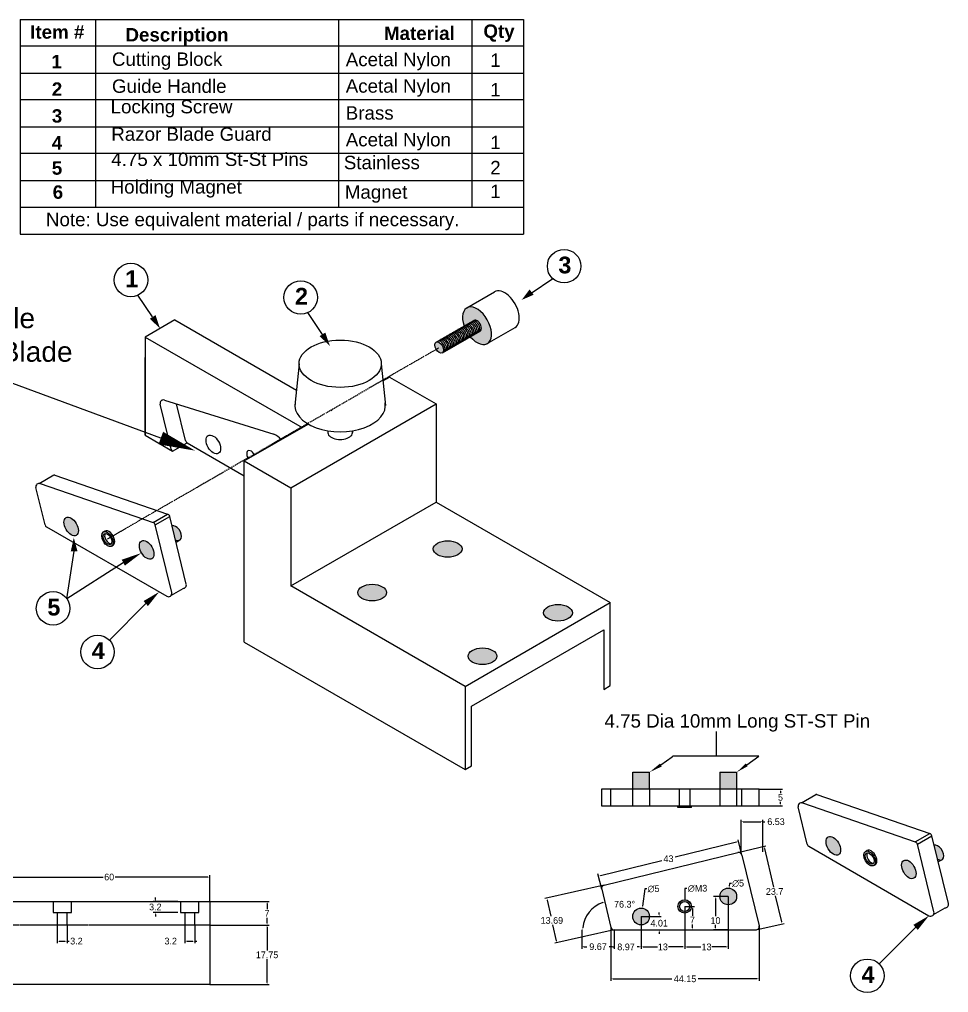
# Model space of a CAD drawing. Header units: millimetres. Extents: x -16619 to -11657, y 7083 to 8935.
# Drawn here: x -16455.5 to -16178.5, y 7732.9 to 8023.1 of the extents above; entities that cross this region are included whole.
import ezdxf

# ---------------------------------------------------------------- set-up
doc = ezdxf.new("R2010")
doc.units = ezdxf.units.MM
doc.header["$LTSCALE"] = 0.5
doc.header["$MEASUREMENT"] = 0
doc.linetypes.add('DASHDOT', pattern=[1, 0.5, -0.25, 0, -0.25])
doc.linetypes.add('HIDDEN', pattern=[0.375, 0.25, -0.125])
for name, color, linetype in [('DIMS', 1, 'Continuous'), ('HIDDEN', 7, 'HIDDEN'), ('MODEL', 7, 'Continuous')]:
    doc.layers.add(name, color=color, linetype=linetype)
doc.styles.add('style1', font='ARIAL.TTF')
doc.dimstyles.get("Standard").update_dxf_attribs({"dimtxt": 0.18, "dimasz": 0.18, "dimexe": 0.18, "dimexo": 0.0625, "dimgap": 0.09, "dimtad": 0, "dimtih": 1, "dimtoh": 1, "dimdec": 4, "dimzin": 0, "dimdsep": 46, "dimtxsty": 'Standard', "dimcen": 0.09, "dimadec": 3, "dimazin": 0, "dimtfac": 1, "dimtdec": 4, "dimtofl": 0, "dimtmove": 0, "dimatfit": 3, "dimfxl": 1, "dimtolj": 1, "dimtzin": 0, "dimarcsym": 0})

# ---------------------------------------------------------------- blocks, each defined once
blk = doc.blocks.new('*D127')
at = {"layer": 'Defpoints', "color": 0}
for p in [(-16398.78, 7759.99), (-16398.78, 7752.99), (-16381.71, 7752.99)]:
    blk.add_point(p, dxfattribs=at)
at = {"layer": 'DIMS', "color": 0, "lineweight": -2}
for p, q in [((-16398.78, 7759.99), (-16381.11, 7759.99)), ((-16381.71, 7759.39), (-16381.71, 7757.79)), ((-16381.71, 7753.59), (-16381.71, 7755.19)), ((-16398.78, 7752.99), (-16381.11, 7752.99))]:
    blk.add_line(p, q, dxfattribs=at)
at = {"layer": 'DIMS', "color": 0}
for points in [[(-16381.81, 7759.39), (-16381.61, 7759.39), (-16381.71, 7759.99)], [(-16381.81, 7753.59), (-16381.61, 7753.59), (-16381.71, 7752.99)]]:
    blk.add_solid(points, dxfattribs=at)
at = {"layer": 'DIMS', "color": 0, "insert": (-16381.71, 7756.49), "char_height": 2, "attachment_point": 5}
blk.add_mtext('\\A1;7', dxfattribs=at)
blk = doc.blocks.new('*D128')
at = {"layer": 'Defpoints', "color": 0}
for p in [(-16398.78, 7752.99), (-16398.78, 7735.24), (-16381.71, 7735.24)]:
    blk.add_point(p, dxfattribs=at)
at = {"layer": 'DIMS', "color": 0, "lineweight": -2}
for p, q in [((-16398.78, 7752.99), (-16381.11, 7752.99)), ((-16381.71, 7752.39), (-16381.71, 7745.41)), ((-16381.71, 7735.84), (-16381.71, 7742.81)), ((-16398.78, 7735.24), (-16381.11, 7735.24))]:
    blk.add_line(p, q, dxfattribs=at)
at = {"layer": 'DIMS', "color": 0}
for points in [[(-16381.81, 7752.39), (-16381.61, 7752.39), (-16381.71, 7752.99)], [(-16381.81, 7735.84), (-16381.61, 7735.84), (-16381.71, 7735.24)]]:
    blk.add_solid(points, dxfattribs=at)
at = {"layer": 'DIMS', "color": 0, "insert": (-16381.71, 7744.11), "char_height": 2, "attachment_point": 5}
blk.add_mtext('\\A1;17.75', dxfattribs=at)
blk = doc.blocks.new('*D130')
at = {"layer": 'Defpoints', "color": 0}
for p in [(-16398.78, 7767.32), (-16458.78, 7759.99), (-16398.78, 7759.99)]:
    blk.add_point(p, dxfattribs=at)
at = {"layer": 'DIMS', "color": 0, "lineweight": -2}
for p, q in [((-16458.78, 7759.99), (-16458.78, 7767.92)), ((-16458.18, 7767.32), (-16430.58, 7767.32)), ((-16399.38, 7767.32), (-16426.98, 7767.32)), ((-16398.78, 7759.99), (-16398.78, 7767.92))]:
    blk.add_line(p, q, dxfattribs=at)
at = {"layer": 'DIMS', "color": 0}
for points in [[(-16458.18, 7767.42), (-16458.18, 7767.22), (-16458.78, 7767.32)], [(-16399.38, 7767.42), (-16399.38, 7767.22), (-16398.78, 7767.32)]]:
    blk.add_solid(points, dxfattribs=at)
at = {"layer": 'DIMS', "color": 0, "insert": (-16428.78, 7767.32), "char_height": 2, "attachment_point": 5}
blk.add_mtext('\\A1;60', dxfattribs=at)
blk = doc.blocks.new('*D143')
at = {"layer": 'Defpoints', "color": 0}
for p in [(-16281.93, 7763.7), (-16286.71, 7755.23), (-16287.85, 7751.55), (-16279.16, 7752.32), (-16234.85, 7751.54)]:
    blk.add_point(p, dxfattribs=at)
at = {"layer": 'DIMS', "color": 0, "lineweight": -2}
blk.add_arc((-16278.97, 7751.55), 8.57, 107.7114, 175.9708, dxfattribs=at)
at = {"layer": 'DIMS', "color": 0}
for points in [[(-16281.6, 7759.81), (-16281.55, 7759.62), (-16281, 7759.88)], [(-16287.42, 7752.15), (-16287.62, 7752.16), (-16287.54, 7751.55)]]:
    blk.add_solid(points, dxfattribs=at)
at = {"layer": 'DIMS', "color": 0, "insert": (-16275.11, 7759.2), "char_height": 2, "attachment_point": 5}
blk.add_mtext('\\A1;76.3°', dxfattribs=at)
blk = doc.blocks.new('*D144')
at = {"layer": 'Defpoints', "color": 0}
for p in [(-16241.13, 7777.87), (-16240.15, 7773.88), (-16281.93, 7763.7)]:
    blk.add_point(p, dxfattribs=at)
at = {"layer": 'DIMS', "color": 0, "lineweight": -2}
for p, q in [((-16241.71, 7777.73), (-16260.05, 7773.25)), ((-16240.15, 7773.88), (-16241.27, 7778.45)), ((-16282.32, 7767.83), (-16263.98, 7772.3)), ((-16281.93, 7763.7), (-16283.04, 7768.27))]:
    blk.add_line(p, q, dxfattribs=at)
at = {"layer": 'DIMS', "color": 0}
for points in [[(-16241.73, 7777.82), (-16241.68, 7777.63), (-16241.13, 7777.87)], [(-16282.34, 7767.92), (-16282.3, 7767.73), (-16282.9, 7767.68)]]:
    blk.add_solid(points, dxfattribs=at)
at = {"layer": 'DIMS', "color": 0, "insert": (-16262.01, 7772.78), "char_height": 2, "attachment_point": 5}
blk.add_mtext('\\A1;43', dxfattribs=at)
blk = doc.blocks.new('*D145')
at = {"layer": 'Defpoints', "color": 0}
for p in [(-16241.36, 7774.62), (-16235.95, 7751.54), (-16228.12, 7753.37)]:
    blk.add_point(p, dxfattribs=at)
at = {"layer": 'DIMS', "color": 0, "lineweight": -2}
for p, q in [((-16241.36, 7774.62), (-16232.94, 7776.59)), ((-16233.39, 7775.87), (-16230.68, 7764.3)), ((-16228.26, 7753.96), (-16230.07, 7761.7)), ((-16235.95, 7751.54), (-16227.54, 7753.51))]:
    blk.add_line(p, q, dxfattribs=at)
at = {"layer": 'DIMS', "color": 0}
for points in [[(-16233.29, 7775.89), (-16233.49, 7775.84), (-16233.53, 7776.45)], [(-16228.16, 7753.98), (-16228.35, 7753.93), (-16228.12, 7753.37)]]:
    blk.add_solid(points, dxfattribs=at)
at = {"layer": 'DIMS', "color": 0, "insert": (-16230.38, 7763), "char_height": 2, "attachment_point": 5}
blk.add_mtext('\\A1;23.7', dxfattribs=at)
blk = doc.blocks.new('*D146')
at = {"layer": 'Defpoints', "color": 0}
for p in [(-16287.85, 7751.55), (-16278.18, 7751.55), (-16278.18, 7746.55)]:
    blk.add_point(p, dxfattribs=at)
at = {"layer": 'DIMS', "color": 0, "lineweight": -2}
for p, q in [((-16287.85, 7751.55), (-16287.85, 7745.95)), ((-16278.18, 7751.55), (-16278.18, 7745.95)), ((-16287.25, 7746.55), (-16286.32, 7746.55)), ((-16278.78, 7746.55), (-16279.72, 7746.55))]:
    blk.add_line(p, q, dxfattribs=at)
at = {"layer": 'DIMS', "color": 0}
for points in [[(-16287.25, 7746.65), (-16287.25, 7746.45), (-16287.85, 7746.55)], [(-16278.78, 7746.65), (-16278.78, 7746.45), (-16278.18, 7746.55)]]:
    blk.add_solid(points, dxfattribs=at)
at = {"layer": 'DIMS', "color": 0, "insert": (-16283.02, 7746.55), "char_height": 2, "attachment_point": 5}
blk.add_mtext('\\A1;9.67', dxfattribs=at)
blk = doc.blocks.new('*D147')
at = {"layer": 'Defpoints', "color": 0}
for p in [(-16233.85, 7783.82), (-16240.39, 7774.84), (-16233.85, 7774.84)]:
    blk.add_point(p, dxfattribs=at)
at = {"layer": 'DIMS', "color": 0, "lineweight": -2}
for p, q in [((-16240.39, 7774.84), (-16240.39, 7784.42)), ((-16239.79, 7783.82), (-16234.45, 7783.82)), ((-16233.85, 7774.84), (-16233.85, 7784.42)), ((-16233.85, 7783.82), (-16233.25, 7783.82))]:
    blk.add_line(p, q, dxfattribs=at)
at = {"layer": 'DIMS', "color": 0}
for points in [[(-16239.79, 7783.92), (-16239.79, 7783.72), (-16240.39, 7783.82)], [(-16234.45, 7783.92), (-16234.45, 7783.72), (-16233.85, 7783.82)]]:
    blk.add_solid(points, dxfattribs=at)
at = {"layer": 'DIMS', "color": 0, "insert": (-16229.95, 7783.82), "char_height": 2, "attachment_point": 5}
blk.add_mtext('\\A1;6.53', dxfattribs=at)
blk = doc.blocks.new('*D148')
at = {"layer": 'Defpoints', "color": 0}
for p in [(-16279.16, 7752.32), (-16235.01, 7752.77), (-16235.01, 7736.96)]:
    blk.add_point(p, dxfattribs=at)
at = {"layer": 'DIMS', "color": 0, "lineweight": -2}
for p, q in [((-16279.16, 7752.32), (-16279.16, 7736.36)), ((-16235.01, 7752.77), (-16235.01, 7736.36)), ((-16278.56, 7736.96), (-16261.05, 7736.96)), ((-16235.61, 7736.96), (-16253.12, 7736.96))]:
    blk.add_line(p, q, dxfattribs=at)
at = {"layer": 'DIMS', "color": 0}
for points in [[(-16278.56, 7737.06), (-16278.56, 7736.86), (-16279.16, 7736.96)], [(-16235.61, 7737.06), (-16235.61, 7736.86), (-16235.01, 7736.96)]]:
    blk.add_solid(points, dxfattribs=at)
at = {"layer": 'DIMS', "color": 0, "insert": (-16257.08, 7736.96), "char_height": 2, "attachment_point": 5}
blk.add_mtext('\\A1;44.15', dxfattribs=at)
blk = doc.blocks.new('*D149')
at = {"layer": 'Defpoints', "color": 0}
for p in [(-16270.18, 7755.55), (-16270.19, 7751.55), (-16264.78, 7751.55)]:
    blk.add_point(p, dxfattribs=at)
at = {"layer": 'DIMS', "color": 0, "lineweight": -2}
for p, q in [((-16270.18, 7755.55), (-16264.18, 7755.55)), ((-16264.78, 7756.15), (-16264.78, 7756.75)), ((-16270.19, 7751.55), (-16264.18, 7751.55)), ((-16264.78, 7750.95), (-16264.78, 7750.35))]:
    blk.add_line(p, q, dxfattribs=at)
at = {"layer": 'DIMS', "color": 0}
for points in [[(-16264.88, 7756.15), (-16264.68, 7756.15), (-16264.78, 7755.55)], [(-16264.88, 7750.95), (-16264.68, 7750.95), (-16264.78, 7751.55)]]:
    blk.add_solid(points, dxfattribs=at)
at = {"layer": 'DIMS', "color": 0, "insert": (-16264.78, 7753.55), "char_height": 2, "attachment_point": 5}
blk.add_mtext('\\A1;4.01', dxfattribs=at)
blk = doc.blocks.new('*D150')
at = {"layer": 'Defpoints', "color": 0}
for p in [(-16257.18, 7758.54), (-16257.19, 7751.54), (-16254.87, 7751.54)]:
    blk.add_point(p, dxfattribs=at)
at = {"layer": 'DIMS', "color": 0, "lineweight": -2}
for p, q in [((-16257.18, 7758.54), (-16254.27, 7758.54)), ((-16254.87, 7757.94), (-16254.87, 7755.8)), ((-16257.19, 7751.54), (-16254.27, 7751.54)), ((-16254.87, 7752.14), (-16254.87, 7753.2))]:
    blk.add_line(p, q, dxfattribs=at)
at = {"layer": 'DIMS', "color": 0}
for points in [[(-16254.97, 7757.94), (-16254.77, 7757.94), (-16254.87, 7758.54)], [(-16254.97, 7752.14), (-16254.77, 7752.14), (-16254.87, 7751.54)]]:
    blk.add_solid(points, dxfattribs=at)
at = {"layer": 'DIMS', "color": 0, "insert": (-16254.87, 7754.5), "char_height": 2, "attachment_point": 5}
blk.add_mtext('\\A1;7', dxfattribs=at)
blk = doc.blocks.new('*D151')
at = {"layer": 'Defpoints', "color": 0}
for p in [(-16244.18, 7761.54), (-16248, 7751.54), (-16244.19, 7751.54)]:
    blk.add_point(p, dxfattribs=at)
at = {"layer": 'DIMS', "color": 0, "lineweight": -2}
for p, q in [((-16244.18, 7761.54), (-16248.6, 7761.54)), ((-16248, 7760.94), (-16248, 7755.63)), ((-16244.19, 7751.54), (-16248.6, 7751.54)), ((-16248, 7752.14), (-16248, 7753.03))]:
    blk.add_line(p, q, dxfattribs=at)
at = {"layer": 'DIMS', "color": 0}
for points in [[(-16248.1, 7760.94), (-16247.9, 7760.94), (-16248, 7761.54)], [(-16248.1, 7752.14), (-16247.9, 7752.14), (-16248, 7751.54)]]:
    blk.add_solid(points, dxfattribs=at)
at = {"layer": 'DIMS', "color": 0, "insert": (-16248, 7754.33), "char_height": 2, "attachment_point": 5}
blk.add_mtext('\\A1;10', dxfattribs=at)
blk = doc.blocks.new('*D152')
at = {"layer": 'Defpoints', "color": 0}
for p in [(-16270.18, 7755.55), (-16279.16, 7751.55), (-16270.18, 7746.48)]:
    blk.add_point(p, dxfattribs=at)
at = {"layer": 'DIMS', "color": 0, "lineweight": -2}
for p, q in [((-16270.18, 7755.55), (-16270.18, 7745.88)), ((-16279.16, 7751.55), (-16279.16, 7745.88)), ((-16278.56, 7746.48), (-16277.97, 7746.48)), ((-16270.78, 7746.48), (-16271.37, 7746.48))]:
    blk.add_line(p, q, dxfattribs=at)
at = {"layer": 'DIMS', "color": 0}
for points in [[(-16278.56, 7746.58), (-16278.56, 7746.38), (-16279.16, 7746.48)], [(-16270.78, 7746.58), (-16270.78, 7746.38), (-16270.18, 7746.48)]]:
    blk.add_solid(points, dxfattribs=at)
at = {"layer": 'DIMS', "color": 0, "insert": (-16274.67, 7746.48), "char_height": 2, "attachment_point": 5}
blk.add_mtext('\\A1;8.97', dxfattribs=at)
blk = doc.blocks.new('*D153')
at = {"layer": 'Defpoints', "color": 0}
for p in [(-16257.18, 7758.54), (-16270.18, 7755.55), (-16257.18, 7746.48)]:
    blk.add_point(p, dxfattribs=at)
at = {"layer": 'DIMS', "color": 0, "lineweight": -2}
for p, q in [((-16257.18, 7758.54), (-16257.18, 7745.88)), ((-16270.18, 7755.55), (-16270.18, 7745.88)), ((-16269.58, 7746.48), (-16265.32, 7746.48)), ((-16257.78, 7746.48), (-16262.05, 7746.48))]:
    blk.add_line(p, q, dxfattribs=at)
at = {"layer": 'DIMS', "color": 0}
for points in [[(-16269.58, 7746.58), (-16269.58, 7746.38), (-16270.18, 7746.48)], [(-16257.78, 7746.58), (-16257.78, 7746.38), (-16257.18, 7746.48)]]:
    blk.add_solid(points, dxfattribs=at)
at = {"layer": 'DIMS', "color": 0, "insert": (-16263.68, 7746.48), "char_height": 2, "attachment_point": 5}
blk.add_mtext('\\A1;13', dxfattribs=at)
blk = doc.blocks.new('*D154')
at = {"layer": 'Defpoints', "color": 0}
for p in [(-16244.18, 7761.54), (-16257.18, 7758.54), (-16244.18, 7746.48)]:
    blk.add_point(p, dxfattribs=at)
at = {"layer": 'DIMS', "color": 0, "lineweight": -2}
for p, q in [((-16244.18, 7761.54), (-16244.18, 7745.88)), ((-16257.18, 7758.54), (-16257.18, 7745.88)), ((-16256.58, 7746.48), (-16252.32, 7746.48)), ((-16244.78, 7746.48), (-16249.05, 7746.48))]:
    blk.add_line(p, q, dxfattribs=at)
at = {"layer": 'DIMS', "color": 0}
for points in [[(-16256.58, 7746.58), (-16256.58, 7746.38), (-16257.18, 7746.48)], [(-16244.78, 7746.58), (-16244.78, 7746.38), (-16244.18, 7746.48)]]:
    blk.add_solid(points, dxfattribs=at)
at = {"layer": 'DIMS', "color": 0, "insert": (-16250.68, 7746.48), "char_height": 2, "attachment_point": 5}
blk.add_mtext('\\A1;13', dxfattribs=at)
blk = doc.blocks.new('*D155')
at = {"layer": 'Defpoints', "color": 0}
for p in [(-16269.84, 7758.03), (-16270.53, 7753.08)]:
    blk.add_point(p, dxfattribs=at)
at = {"layer": 'DIMS', "color": 0, "lineweight": -2}
for p, q in [((-16269.03, 7763.79), (-16269.75, 7758.62)), ((-16268.43, 7763.79), (-16269.03, 7763.79))]:
    blk.add_line(p, q, dxfattribs=at)
at = {"layer": 'DIMS', "color": 0}
blk.add_solid([(-16269.85, 7758.64), (-16269.65, 7758.61), (-16269.84, 7758.03)], dxfattribs=at)
at = {"layer": 'DIMS', "color": 0, "insert": (-16266.46, 7763.79), "char_height": 2, "attachment_point": 5}
blk.add_mtext('\\A1;∅5', dxfattribs=at)
blk = doc.blocks.new('*D156')
at = {"layer": 'Defpoints', "color": 0}
for p in [(-16243.96, 7764.03), (-16244.41, 7759.05)]:
    blk.add_point(p, dxfattribs=at)
at = {"layer": 'DIMS', "color": 0, "lineweight": -2}
for p, q in [((-16243.83, 7765.43), (-16243.91, 7764.63)), ((-16243.23, 7765.43), (-16243.83, 7765.43))]:
    blk.add_line(p, q, dxfattribs=at)
at = {"layer": 'DIMS', "color": 0}
blk.add_solid([(-16244.01, 7764.64), (-16243.81, 7764.62), (-16243.96, 7764.03)], dxfattribs=at)
at = {"layer": 'DIMS', "color": 0, "insert": (-16241.27, 7765.43), "char_height": 2, "attachment_point": 5}
blk.add_mtext('\\A1;∅5', dxfattribs=at)
blk = doc.blocks.new('*D157')
at = {"layer": 'Defpoints', "color": 0}
for p in [(-16281.2, 7764.91), (-16278.18, 7751.55), (-16295.28, 7747.69)]:
    blk.add_point(p, dxfattribs=at)
at = {"layer": 'DIMS', "color": 0, "lineweight": -2}
for p, q in [((-16281.2, 7764.91), (-16298.88, 7760.92)), ((-16298.16, 7760.46), (-16297.08, 7755.67)), ((-16295.42, 7748.28), (-16296.5, 7753.07)), ((-16278.18, 7751.55), (-16295.87, 7747.56))]:
    blk.add_line(p, q, dxfattribs=at)
at = {"layer": 'DIMS', "color": 0}
for points in [[(-16298.07, 7760.49), (-16298.26, 7760.44), (-16298.3, 7761.05)], [(-16295.32, 7748.3), (-16295.51, 7748.26), (-16295.28, 7747.69)]]:
    blk.add_solid(points, dxfattribs=at)
at = {"layer": 'DIMS', "color": 0, "insert": (-16296.79, 7754.37), "char_height": 2, "attachment_point": 5}
blk.add_mtext('\\A1;13.69', dxfattribs=at)
blk = doc.blocks.new('*D158')
at = {"layer": 'Defpoints', "color": 0}
for p in [(-16235.01, 7793.57), (-16235.01, 7788.57), (-16228.62, 7788.57)]:
    blk.add_point(p, dxfattribs=at)
at = {"layer": 'DIMS', "color": 0, "lineweight": -2}
for p, q in [((-16235.01, 7793.57), (-16228.02, 7793.57)), ((-16228.62, 7792.97), (-16228.62, 7792.37)), ((-16228.62, 7789.17), (-16228.62, 7789.77)), ((-16235.01, 7788.57), (-16228.02, 7788.57))]:
    blk.add_line(p, q, dxfattribs=at)
at = {"layer": 'DIMS', "color": 0}
for points in [[(-16228.72, 7792.97), (-16228.52, 7792.97), (-16228.62, 7793.57)], [(-16228.72, 7789.17), (-16228.52, 7789.17), (-16228.62, 7788.57)]]:
    blk.add_solid(points, dxfattribs=at)
at = {"layer": 'DIMS', "color": 0, "insert": (-16228.62, 7791.07), "char_height": 2, "attachment_point": 5}
blk.add_mtext('\\A1;5', dxfattribs=at)
blk = doc.blocks.new('*D236')
at = {"layer": 'Defpoints', "color": 0}
for p in [(-16408.28, 7759.99), (-16415.02, 7756.79), (-16408.28, 7756.79)]:
    blk.add_point(p, dxfattribs=at)
at = {"layer": 'DIMS', "color": 0, "lineweight": -2}
for p, q in [((-16408.28, 7759.99), (-16415.62, 7759.99)), ((-16415.02, 7760.59), (-16415.02, 7761.19)), ((-16408.28, 7756.79), (-16415.62, 7756.79)), ((-16415.02, 7756.19), (-16415.02, 7755.59))]:
    blk.add_line(p, q, dxfattribs=at)
at = {"layer": 'DIMS', "color": 0}
for points in [[(-16415.12, 7760.59), (-16414.92, 7760.59), (-16415.02, 7759.99)], [(-16415.12, 7756.19), (-16414.92, 7756.19), (-16415.02, 7756.79)]]:
    blk.add_solid(points, dxfattribs=at)
at = {"layer": 'DIMS', "color": 0, "insert": (-16415.02, 7758.39), "char_height": 2, "attachment_point": 5}
blk.add_mtext('\\A1;3.2', dxfattribs=at)

msp = doc.modelspace()

# ---------------------------------------------------------------- hatches: boundary and pattern name
at = {"layer": 'HIDDEN'}
h = msp.add_hatch(color=256, dxfattribs=at)
h.paths.add_polyline_path([(-16267.685, 7798.574), (-16272.685, 7798.574), (-16272.685, 7793.574), (-16267.685, 7793.574)])
h.paths.add_polyline_path([(-16246.685, 7793.574), (-16241.685, 7793.574), (-16241.685, 7798.574), (-16246.685, 7798.574)])
at = {"layer": 'MODEL'}
h = msp.add_hatch(color=256, dxfattribs=at)
edge = h.paths.add_edge_path()
edge.add_ellipse((-16319.098, 7931.744), major_axis=(0.919, -1.591), ratio=0.5773503, start_angle=360, end_angle=540, ccw=False)
edge.add_line((-16318.179, 7930.153), (-16321.1, 7928.466))
edge.add_ellipse((-16319.098, 7931.744), major_axis=(3.062, -5.303), ratio=0.5773503, start_angle=287.4576, end_angle=612.5424)
edge.add_line((-16322.937, 7931.648), (-16320.016, 7933.335))
h = msp.add_hatch(color=256, dxfattribs=at)
edge = h.paths.add_edge_path()
edge.add_ellipse((-16330.356, 7925.244), major_axis=(0.919, -1.591), ratio=0.5773503, start_angle=0, end_angle=360)
h = msp.add_hatch(color=256, dxfattribs=at)
edge = h.paths.add_edge_path()
edge.add_ellipse((-16440.117, 7871.873), major_axis=(1.531, -2.652), ratio=0.5773503, start_angle=0, end_angle=360)
edge = h.paths.add_edge_path()
edge.add_ellipse((-16417.6, 7864.873), major_axis=(1.531, -2.652), ratio=0.5773503, start_angle=0, end_angle=360)
h = msp.add_hatch(color=256, dxfattribs=at)
edge = h.paths.add_edge_path()
edge.add_ellipse((-16429.291, 7868.123), major_axis=(1.225, -2.121), ratio=0.5773503, start_angle=0, end_angle=360)
edge = h.paths.add_edge_path(flags=16)
edge.add_ellipse((-16429.291, 7868.123), major_axis=(0.919, -1.591), ratio=0.5773503, start_angle=0, end_angle=360)
h = msp.add_hatch(color=256, dxfattribs=at)
edge = h.paths.add_edge_path()
edge.add_ellipse((-16408.94, 7869.873), major_axis=(1.225, -2.121), ratio=0.5773503, start_angle=311.85632, end_angle=360, ccw=False)
edge.add_line((-16409.035, 7867.931), (-16408.834, 7867.106))
edge.add_line((-16408.834, 7867.106), (-16407.784, 7867.712))
edge = h.paths.add_edge_path()
edge.add_ellipse((-16408.94, 7869.873), major_axis=(1.225, -2.121), ratio=0.5773503, start_angle=311.85632, end_angle=534.42043)
edge.add_line((-16410.04, 7872.053), (-16409.035, 7867.931))
h = msp.add_hatch(color=256, dxfattribs=at)
edge = h.paths.add_edge_path()
edge.add_ellipse((-16350.385, 7852.157), major_axis=(-4.287, 0), ratio=0.5773503, start_angle=0, end_angle=360)
edge = h.paths.add_edge_path()
edge.add_ellipse((-16327.868, 7865.157), major_axis=(-4.287, 0), ratio=0.5773503, start_angle=0, end_angle=360)
edge = h.paths.add_edge_path()
edge.add_ellipse((-16294.959, 7846.157), major_axis=(-4.287, 0), ratio=0.5773503, start_angle=0, end_angle=360)
edge = h.paths.add_edge_path()
edge.add_ellipse((-16317.476, 7833.157), major_axis=(-4.287, 0), ratio=0.5773503, start_angle=0, end_angle=360)
h = msp.add_hatch(color=256, dxfattribs=at)
edge = h.paths.add_edge_path()
edge.add_ellipse((-16212.857, 7776.616), major_axis=(1.531, -2.652), ratio=0.5773503, start_angle=0, end_angle=360)
edge = h.paths.add_edge_path()
edge.add_ellipse((-16190.34, 7769.616), major_axis=(1.531, -2.652), ratio=0.5773503, start_angle=0, end_angle=360)
h = msp.add_hatch(color=256, dxfattribs=at)
edge = h.paths.add_edge_path()
edge.add_ellipse((-16202.031, 7772.866), major_axis=(1.225, -2.121), ratio=0.5773503, start_angle=0, end_angle=360)
edge = h.paths.add_edge_path(flags=16)
edge.add_ellipse((-16202.031, 7772.866), major_axis=(0.919, -1.591), ratio=0.5773503, start_angle=0, end_angle=360)
h = msp.add_hatch(color=256, dxfattribs=at)
edge = h.paths.add_edge_path()
edge.add_ellipse((-16181.68, 7774.616), major_axis=(1.225, -2.121), ratio=0.5773503, start_angle=311.85632, end_angle=534.42043)
edge.add_line((-16182.78, 7776.796), (-16181.775, 7772.674))
edge = h.paths.add_edge_path()
edge.add_line((-16181.574, 7771.849), (-16180.687, 7772.361))
edge.add_ellipse((-16181.68, 7774.616), major_axis=(1.225, -2.121), ratio=0.5773503, start_angle=311.85632, end_angle=360, ccw=False)
edge.add_line((-16181.775, 7772.674), (-16181.574, 7771.849))
for points in [[(-16241.685, 7761.539, 1), (-16246.685, 7761.539, 1)], [(-16267.685, 7755.552, 1), (-16272.685, 7755.552, 1)]]:
    msp.add_hatch(color=256, dxfattribs=at).paths.add_polyline_path(points)
h = msp.add_hatch(color=256, dxfattribs=at)
h.paths.add_polyline_path([(-16255.185, 7758.544, 1), (-16259.185, 7758.544, 1)])
h.paths.add_polyline_path([(-16258.685, 7758.544, -1), (-16255.685, 7758.544, -1)], flags=16)

# ---------------------------------------------------------------- linework, layer by layer
at = {"layer": 'DIMS', "linetype": 'DASHDOT'}
for q in [(-16330.356, 7925.244), (-16429.291, 7868.123)]:
    msp.add_line((-16386.474, 7892.844), q, dxfattribs=at)
at = {"layer": 'DIMS'}
for p, q in [((-16247.7, 7803.37), (-16247.7, 7810.727)), ((-16264.303, 7800.789), (-16260.931, 7803.185)), ((-16235.047, 7803.37), (-16260.352, 7803.37)), ((-16238.68, 7800.789), (-16235.047, 7803.37)), ((-16257.182, 7763.923), (-16257.184, 7760.644)), ((-16256.582, 7763.923), (-16257.182, 7763.923)), ((-16444.275, 7752.939), (-16444.275, 7747.608)), ((-16441.275, 7752.939), (-16441.275, 7747.608)), ((-16406.275, 7752.939), (-16406.275, 7747.608)), ((-16403.275, 7752.939), (-16403.275, 7747.608)), ((-16443.675, 7748.208), (-16441.875, 7748.208)), ((-16441.275, 7748.208), (-16440.675, 7748.208)), ((-16405.675, 7748.208), (-16403.875, 7748.208)), ((-16403.275, 7748.208), (-16402.675, 7748.208))]:
    msp.add_line(p, q, dxfattribs=at)
for points in [[(-16267.685, 7798.574, 0, 1, 0), (-16264.303, 7800.718, 1, 1, 0)], [(-16241.685, 7798.574, 0, 1, 0), (-16238.68, 7800.789, 1, 1, 0)]]:
    msp.add_lwpolyline(points, format="xyseb", dxfattribs=at)
msp.add_arc((-16260.352, 7802.37), 1, 90, 125.39399, dxfattribs=at)
for points in [[(-16257.284, 7760.644), (-16257.084, 7760.644), (-16257.184, 7760.044)], [(-16443.675, 7748.308), (-16443.675, 7748.108), (-16444.275, 7748.208)], [(-16441.875, 7748.308), (-16441.875, 7748.108), (-16441.275, 7748.208)], [(-16405.675, 7748.308), (-16405.675, 7748.108), (-16406.275, 7748.208)], [(-16403.875, 7748.308), (-16403.875, 7748.108), (-16403.275, 7748.208)]]:
    msp.add_solid(points, dxfattribs=at)
at = {"layer": 'HIDDEN'}
for p, q in [((-16279.156, 7788.574), (-16279.156, 7793.574)), ((-16272.685, 7788.574), (-16272.685, 7793.574)), ((-16267.685, 7793.574), (-16267.685, 7788.574)), ((-16258.685, 7788.574), (-16258.685, 7793.574)), ((-16255.685, 7793.574), (-16255.685, 7788.574)), ((-16246.685, 7793.574), (-16246.685, 7788.574)), ((-16241.685, 7793.574), (-16241.685, 7788.574)), ((-16445.519, 7759.958), (-16445.519, 7756.758)), ((-16440.019, 7756.758), (-16440.019, 7759.958)), ((-16407.525, 7759.989), (-16407.525, 7756.789)), ((-16402.025, 7756.789), (-16402.025, 7759.989)), ((-16398.775, 7759.989), (-16398.775, 7752.989)), ((-16445.519, 7756.758), (-16440.019, 7756.758)), ((-16444.269, 7756.758), (-16444.269, 7752.908)), ((-16441.269, 7752.908), (-16441.269, 7756.758)), ((-16407.525, 7756.789), (-16402.025, 7756.789)), ((-16406.275, 7756.789), (-16406.275, 7752.939)), ((-16403.275, 7752.939), (-16403.275, 7756.789)), ((-16398.775, 7752.989), (-16474.775, 7752.923))]:
    msp.add_line(p, q, dxfattribs=at)
at = {"layer": 'MODEL'}
for p, q in [((-16455.294, 8023.078), (-16305.294, 8023.078)), ((-16455.294, 8023.078), (-16455.294, 7967.078)), ((-16432.907, 8023.078), (-16432.907, 7967.078)), ((-16360.426, 8023.078), (-16360.426, 7967.078)), ((-16320.667, 8023.078), (-16320.667, 7967.078)), ((-16305.294, 8023.078), (-16305.294, 7959.078)), ((-16305.294, 8015.078), (-16455.294, 8015.078)), ((-16455.294, 8007.078), (-16305.294, 8007.078)), ((-16305.294, 7999.078), (-16455.294, 7999.078)), ((-16455.294, 7991.078), (-16305.294, 7991.078)), ((-16305.294, 7983.078), (-16455.294, 7983.078)), ((-16455.294, 7975.078), (-16305.294, 7975.078)), ((-16455.294, 7967.078), (-16305.294, 7967.078)), ((-16455.294, 7967.078), (-16455.294, 7959.078)), ((-16455.294, 7959.078), (-16305.294, 7959.078)), ((-16302.941, 7941.49), (-16296.499, 7945.797)), ((-16415.818, 7934.364), (-16420.209, 7940.873)), ((-16322.16, 7937.047), (-16313.88, 7941.827)), ((-16365.187, 7929.168), (-16369.578, 7935.676)), ((-16409.188, 7933.457), (-16418.022, 7928.357)), ((-16409.188, 7933.457), (-16372.931, 7912.524)), ((-16331.275, 7926.835), (-16320.016, 7933.335)), ((-16316.036, 7926.44), (-16307.756, 7931.221)), ((-16418.022, 7928.357), (-16371.256, 7901.357)), ((-16418.022, 7928.357), (-16418.022, 7899.057)), ((-16329.438, 7923.653), (-16318.179, 7930.153)), ((-16418.022, 7899.057), (-16418.022, 7922.257)), ((-16372.159, 7920.407), (-16373.384, 7907.907)), ((-16347.664, 7920.407), (-16346.439, 7907.907)), ((-16413.393, 7898.241), (-16470.321, 7919.178)), ((-16347.16, 7915.269), (-16345.189, 7916.407)), ((-16345.189, 7916.407), (-16331.332, 7908.407)), ((-16418.022, 7899.057), (-16418.022, 7912.407)), ((-16410.329, 7894.973), (-16413.596, 7908.376)), ((-16412.326, 7909.567), (-16379.694, 7899.384)), ((-16405.999, 7897.473), (-16408.669, 7908.426)), ((-16374.634, 7883.407), (-16331.332, 7908.407)), ((-16331.332, 7908.407), (-16331.332, 7879.157)), ((-16362.659, 7906.594), (-16362.423, 7906.457)), ((-16388.49, 7891.407), (-16369.438, 7902.407)), ((-16363.586, 7900.424), (-16363.586, 7899.907)), ((-16356.237, 7900.424), (-16356.237, 7899.907)), ((-16418.022, 7899.057), (-16409.857, 7894.344)), ((-16409.857, 7894.344), (-16405.527, 7896.844)), ((-16405.527, 7896.844), (-16388.49, 7887.007)), ((-16388.49, 7837.407), (-16388.49, 7891.407)), ((-16388.49, 7891.407), (-16374.634, 7883.407)), ((-16449.649, 7884.726), (-16445.319, 7887.226)), ((-16444.993, 7887.172), (-16411.374, 7875.587)), ((-16447.911, 7872.373), (-16450.621, 7883.489)), ((-16449.323, 7884.672), (-16415.704, 7873.087)), ((-16374.634, 7883.407), (-16374.634, 7854.157)), ((-16374.634, 7854.157), (-16331.332, 7879.157)), ((-16331.332, 7879.157), (-16279.371, 7849.157)), ((-16415.704, 7873.087), (-16411.374, 7875.587)), ((-16415.058, 7872.378), (-16410.728, 7874.878)), ((-16405.798, 7854.655), (-16410.728, 7874.878)), ((-16447.439, 7871.744), (-16411.6, 7851.052)), ((-16430.083, 7870.495), (-16430.516, 7870.245)), ((-16410.129, 7852.155), (-16415.058, 7872.378)), ((-16407.715, 7867.752), (-16408.834, 7867.106)), ((-16441.404, 7850.308), (-16439.234, 7864.482)), ((-16428.067, 7866.002), (-16427.634, 7866.252)), ((-16424.567, 7861.075), (-16441.404, 7850.308)), ((-16410.234, 7851.418), (-16406.77, 7853.418)), ((-16322.672, 7824.157), (-16374.634, 7854.157)), ((-16417.877, 7848.882), (-16428.726, 7837.977)), ((-16322.672, 7824.157), (-16279.371, 7849.157)), ((-16279.371, 7824.407), (-16279.371, 7849.157)), ((-16320.724, 7818.282), (-16281.32, 7841.032)), ((-16281.32, 7841.032), (-16281.32, 7823.282)), ((-16388.49, 7837.407), (-16322.672, 7799.407)), ((-16322.672, 7824.157), (-16322.672, 7799.407)), ((-16281.32, 7823.282), (-16279.371, 7824.407)), ((-16320.724, 7800.532), (-16320.724, 7818.282)), ((-16322.672, 7799.407), (-16320.724, 7800.532)), ((-16272.685, 7798.574), (-16267.685, 7798.574)), ((-16272.685, 7793.574), (-16272.685, 7798.574)), ((-16267.685, 7793.574), (-16267.685, 7798.574)), ((-16246.685, 7798.574), (-16241.685, 7798.574)), ((-16246.685, 7798.574), (-16246.685, 7793.574)), ((-16241.685, 7798.574), (-16241.685, 7793.574)), ((-16235.008, 7793.574), (-16281.958, 7793.574)), ((-16281.958, 7793.574), (-16281.958, 7788.574)), ((-16240.154, 7788.574), (-16240.154, 7793.574)), ((-16235.008, 7788.574), (-16235.008, 7793.574)), ((-16222.389, 7789.469), (-16218.059, 7791.969)), ((-16217.733, 7791.914), (-16184.114, 7780.329)), ((-16222.063, 7789.414), (-16188.444, 7777.829)), ((-16281.958, 7788.574), (-16235.008, 7788.574)), ((-16259.185, 7788.074), (-16259.185, 7788.574)), ((-16255.185, 7788.074), (-16259.185, 7788.074)), ((-16258.685, 7788.574), (-16255.685, 7788.574)), ((-16255.185, 7788.074), (-16255.185, 7788.574)), ((-16220.651, 7777.116), (-16223.361, 7788.232)), ((-16188.444, 7777.829), (-16184.114, 7780.329)), ((-16187.798, 7777.12), (-16183.468, 7779.62)), ((-16178.538, 7759.398), (-16183.468, 7779.62)), ((-16281.196, 7764.905), (-16241.362, 7774.616)), ((-16220.179, 7776.487), (-16184.34, 7755.795)), ((-16203.256, 7774.987), (-16202.823, 7775.237)), ((-16182.868, 7756.898), (-16187.798, 7777.12)), ((-16240.154, 7773.881), (-16235.008, 7752.773)), ((-16180.455, 7772.495), (-16181.574, 7771.849)), ((-16200.807, 7770.745), (-16200.374, 7770.995)), ((-16281.93, 7763.697), (-16279.156, 7752.315)), ((-16458.775, 7759.989), (-16398.775, 7759.989)), ((-16398.775, 7759.989), (-16398.775, 7735.239)), ((-16182.974, 7756.161), (-16179.51, 7758.161)), ((-16278.185, 7751.549), (-16235.98, 7751.536)), ((-16188.345, 7752.313), (-16199.195, 7741.408)), ((-16398.775, 7735.239), (-16474.775, 7735.239))]:
    msp.add_line(p, q, dxfattribs=at)
for points in [[(-16305.758, 7939.445, 0, 2, 0), (-16302.831, 7941.768, 2, 2, 0)], [(-16413.605, 7930.907, 0, 2, 0), (-16415.818, 7934.364, 2, 2, 0)], [(-16362.973, 7925.711, 0, 2, 0), (-16365.187, 7929.168, 2, 2, 0)], [(-16403.161, 7894.478, 0, 4, 0), (-16413.393, 7898.241, 4, 4, 0)], [(-16439.337, 7868.537, 0, 2, 0), (-16439.234, 7864.482, 2, 2, 0)], [(-16419.131, 7863.989, 0, 2, 0), (-16424.567, 7861.075, 2, 2, 0)], [(-16413.872, 7852.364, 0, 2, 0), (-16417.877, 7848.882, 2, 2, 0)], [(-16184.34, 7755.795, 0, 2, 0), (-16188.345, 7752.313, 2, 2, 0)]]:
    msp.add_lwpolyline(points, format="xyseb", dxfattribs=at)
for centre, radius in [((-16293.136, 7949.496), 5), ((-16422.293, 7945.371), 5), ((-16371.661, 7940.174), 5), ((-16445.505, 7847.448), 5), ((-16432.255, 7834.448), 5), ((-16244.185, 7761.539), 2.5), ((-16257.185, 7758.544), 2), ((-16257.185, 7758.544), 1.5), ((-16270.185, 7755.552), 2.5), ((-16202.723, 7737.879), 5)]:
    msp.add_circle(centre, radius, dxfattribs=at)
for centre, radius, start, end in [((-16412.624, 7908.613), 1, 72.66884, 193.7), ((-16380.885, 7895.565), 4, 32.88651, 72.66884), ((-16405.027, 7897.71), 1, 193.7, 240), ((-16409.357, 7895.21), 1, 193.7, 240), ((-16449.649, 7883.726), 1, 70.98624, 193.7), ((-16445.319, 7886.226), 1, 70.98624, 90), ((-16411.7, 7874.641), 1, 13.7, 70.98624), ((-16446.939, 7872.61), 1, 193.7, 240), ((-16416.03, 7872.141), 1, 13.7, 70.98624), ((-16406.77, 7854.418), 1, 270, 13.7), ((-16411.1, 7851.918), 1, 240, 13.7), ((-16218.059, 7790.969), 1, 70.98624, 90), ((-16222.389, 7788.469), 1, 70.98624, 193.7), ((-16184.44, 7779.384), 1, 13.7, 70.98624), ((-16188.77, 7776.884), 1, 13.7, 70.98624), ((-16241.125, 7773.644), 1, 13.7, 103.7), ((-16219.679, 7777.353), 1, 193.7, 240), ((-16280.959, 7763.934), 1, 103.7, 193.7), ((-16179.51, 7759.161), 1, 270, 13.7), ((-16183.84, 7756.661), 1, 240, 13.7), ((-16278.184, 7752.552), 1, 193.7, 269.9777), ((-16235.98, 7752.536), 1, 269.9777, 13.7)]:
    msp.add_arc(centre, radius, start, end, dxfattribs=at)
for centre, major_axis, start_param, end_param in [((-16310.818, 7936.524), (3.062, -5.303), 0, 3.1415927), ((-16319.098, 7931.744), (3.062, -5.303), 5.0170816, 10.6908816), ((-16322.995, 7929.494), (0.919, -1.591), 6.2831853, 9.424778), ((-16322.562, 7929.744), (0.919, -1.591), 6.2831853, 9.424778), ((-16322.129, 7929.994), (0.919, -1.591), 6.2831853, 9.424778), ((-16321.696, 7930.244), (0.919, -1.591), 6.2831853, 9.424778), ((-16321.263, 7930.494), (0.919, -1.591), 6.2831853, 9.424778), ((-16320.83, 7930.744), (0.919, -1.591), 6.2831853, 9.424778), ((-16320.397, 7930.994), (0.919, -1.591), 6.2831853, 9.424778), ((-16319.964, 7931.244), (0.919, -1.591), 6.2831853, 9.424778), ((-16319.531, 7931.494), (0.919, -1.591), 6.2831853, 9.424778), ((-16319.098, 7931.744), (0.919, -1.591), 6.2831853, 9.424778), ((-16328.191, 7926.494), (0.919, -1.591), 6.2831853, 9.424778), ((-16327.758, 7926.744), (0.919, -1.591), 6.2831853, 9.424778), ((-16327.325, 7926.994), (0.919, -1.591), 6.2831853, 9.424778), ((-16326.892, 7927.244), (0.919, -1.591), 6.2831853, 9.424778), ((-16326.459, 7927.494), (0.919, -1.591), 6.2831853, 9.424778), ((-16326.026, 7927.744), (0.919, -1.591), 6.2831853, 9.424778), ((-16325.593, 7927.994), (0.919, -1.591), 6.2831853, 9.424778), ((-16325.16, 7928.244), (0.919, -1.591), 6.2831853, 9.424778), ((-16324.727, 7928.494), (0.919, -1.591), 6.2831853, 9.424778), ((-16324.294, 7928.744), (0.919, -1.591), 6.2831853, 9.424778), ((-16323.861, 7928.994), (0.919, -1.591), 6.2831853, 9.424778), ((-16323.428, 7929.244), (0.919, -1.591), 6.2831853, 9.424778), ((-16329.923, 7925.494), (0.919, -1.591), 6.2831853, 9.424778), ((-16329.49, 7925.744), (0.919, -1.591), 6.2831853, 9.424778), ((-16329.057, 7925.994), (0.919, -1.591), 6.2831853, 9.424778), ((-16328.624, 7926.244), (0.919, -1.591), 6.2831853, 9.424778), ((-16359.911, 7907.907), (-13.472, 0), 6.1701687, 9.5377946), ((-16359.911, 7899.907), (-3.674, 0), 6.0452442, 9.6627191), ((-16386.474, 7892.844), (0.919, -1.591), 1.442015, 4.8411703), ((-16428.858, 7868.373), (1.225, -2.121), 6.2831853, 9.424778), ((-16408.94, 7869.873), (1.225, -2.121), 5.4429196, 9.327396), ((-16428.858, 7868.373), (0.919, -1.591), 3.3795338, 6.0452442), ((-16201.598, 7773.116), (0.919, -1.591), 3.3795338, 6.0452442), ((-16201.598, 7773.116), (1.225, -2.121), 6.2831853, 9.424778), ((-16181.68, 7774.616), (1.225, -2.121), 5.4429196, 9.327396)]:
    msp.add_ellipse(centre, major_axis=major_axis, ratio=0.5773503, start_param=start_param, end_param=end_param, dxfattribs=at)
for centre, major_axis in [((-16359.911, 7920.407), (-12.247, 0)), ((-16330.356, 7925.244), (0.919, -1.591)), ((-16397.733, 7896.344), (1.531, -2.652)), ((-16440.117, 7871.873), (1.531, -2.652)), ((-16429.291, 7868.123), (1.225, -2.121)), ((-16429.291, 7868.123), (0.919, -1.591)), ((-16417.6, 7864.873), (1.531, -2.652)), ((-16327.868, 7865.157), (-4.287, 0)), ((-16350.385, 7852.157), (-4.287, 0)), ((-16294.959, 7846.157), (-4.287, 0)), ((-16317.476, 7833.157), (-4.287, 0)), ((-16212.857, 7776.616), (1.531, -2.652)), ((-16202.031, 7772.866), (1.225, -2.121)), ((-16202.031, 7772.866), (0.919, -1.591)), ((-16190.34, 7769.616), (1.531, -2.652))]:
    msp.add_ellipse(centre, major_axis=major_axis, ratio=0.5773503, dxfattribs=at)

# ---------------------------------------------------------------- texts
at = {"layer": 'DIMS', "char_height": 2, "attachment_point": 5}
for s, insert in [('\\A1;∅M3', (-16253.348, 7763.923)), ('\\A1;3.2', (-16438.542, 7748.208)), ('\\A1;3.2', (-16410.438, 7748.208))]:
    msp.add_mtext(s, dxfattribs=dict(at, insert=insert))
at = {"layer": 'MODEL', "char_height": 4, "attachment_point": 1, "style": 'style1'}
for s, insert, width in [('{\\fArial|b1|i0|c0|p34;Item #}', (-16452.337, 8021.341), 19.78647), ('{\\fArial|b1|i0|c0|p34;Material}', (-16346.85, 8020.969), 19.78647), ('{\\fArial|b1|i0|c0|p34;Qty}', (-16317.205, 8021.58), 14.71166), ('{\\fArial|b1|i0|c0|p34;Description}', (-16423.927, 8020.519), 19.78647), ('{\\fArial|b1|i0|c0|p34;1}', (-16446.011, 8012.519), 7.6733), ('Cutting Block', (-16427.975, 8013.246), 66.1092), ('Acetal Nylon', (-16358.244, 8013.138), 32.05837), ('1', (-16315.163, 8012.935), 6.88664), ('{\\fArial|b1|i0|c0|p34;2}', (-16445.891, 8004.315), 7.6733), ('Guide Handle', (-16427.95, 8005.193), 72.03686), ('Acetal Nylon', (-16358.244, 8005.238), 32.05837), ('1', (-16315.163, 8004.127), 6.88664), ('Locking Screw{\\H1.4337x; }', (-16428.361, 7999.078), 67.90742), ('{\\fArial|b1|i0|c0|p34;3}', (-16445.891, 7996.315), 7.6733), ('Brass', (-16358.244, 7997.207), 32.05837), ('Razor Blade Guard{\\H1.4337x; }', (-16428.154, 7990.899), 80.15393), ('Acetal Nylon', (-16358.244, 7989.233), 32.05837), ('{\\fArial|b1|i0|c0|p34;4}', (-16445.891, 7988.293), 7.6733), ('1', (-16315.163, 7988.397), 6.88664), ('4.75 x 10mm St-St Pins{\\H1.4337x; }', (-16428.154, 7983.386), 80.15393), ('{\\fArial|b1|i0|c0|p34;5}', (-16445.891, 7980.78), 7.6733), ('Stainless', (-16358.816, 7982.418), 32.05837), ('2', (-16315.163, 7980.884), 6.88664), ('Holding Magnet{\\H1.4167x; }', (-16428.347, 7975.153), 80.15393), ('{\\fArial|b1|i0|c0|p34;6}', (-16445.626, 7973.599), 7.6733), ('Magnet', (-16358.523, 7973.623), 32.05837), ('1', (-16315.17, 7973.798), 6.88664), ('Note: Use equivalent material / parts if necessary. ', (-16447.634, 7965.421), 135.10444)]:
    msp.add_mtext(s, dxfattribs=dict(at, insert=insert, width=width))
at = {"layer": 'MODEL', "attachment_point": 1}
for s, insert, char_height, width in [('{\\fArial|b1|i0|c0|p34;3}', (-16294.851, 7952.356), 5, 6.22228), ('{\\fArial|b1|i0|c0|p34;1}', (-16424.008, 7948.231), 5, 6.22228), ('{\\fArial|b1|i0|c0|p34;2}', (-16373.376, 7943.034), 5, 6.22228), ('{\\fArial|b0|i0|c0|p34;\\H105.75x;Insert a Double Edge Razor Blade into slot}', (-16507.713, 7937.004), 0.05674, 75.86621), ('{\\fArial|b1|i0|c0|p34;5}', (-16447.22, 7850.308), 5, 6.22228), ('{\\fArial|b1|i0|c0|p34;4}', (-16433.97, 7837.308), 5, 6.22228), ('{\\fArial|b0|i0|c0|p34;\\C1;4.75 Dia 10mm Long ST-ST Pin}', (-16281.09, 7815.895), 4, 85.4888), ('{\\fArial|b1|i0|c0|p34;4}', (-16204.439, 7740.739), 5, 6.22228)]:
    msp.add_mtext(s, dxfattribs=dict(at, insert=insert, char_height=char_height, width=width))

# ---------------------------------------------------------------- dimensions: what is measured, and where the dimension line sits
at = {"layer": 'DIMS'}
for base, p1, p2, override, picture, middle in [((-16228.622, 7788.574), (-16235.008, 7793.574), (-16235.008, 7788.574), {"dimtxt": 2, "dimasz": 0.6, "dimexe": 0.6, "dimexo": 0, "dimgap": 0.3, "dimdec": 0, "dimcen": 5.3, "dimadec": 1, "dimtdec": 2}, '*D158', (-16228.622, 7791.074)), ((-16415.023, 7756.789), (-16408.275, 7759.989), (-16408.275, 7756.789), {"dimtxt": 2, "dimasz": 0.6, "dimexe": 0.6, "dimexo": 0, "dimgap": 0.3, "dimdec": 1, "dimcen": 5.3, "dimadec": 1, "dimtdec": 2}, '*D236', (-16415.023, 7758.389)), ((-16381.707, 7752.989), (-16398.775, 7759.989), (-16398.775, 7752.989), {"dimtxt": 2, "dimasz": 0.6, "dimexe": 0.6, "dimexo": 0, "dimgap": 0.3, "dimdec": 0, "dimcen": 5.3, "dimadec": 1, "dimtdec": 2}, '*D127', (-16381.707, 7756.489)), ((-16264.7771, 7751.5468), (-16270.1846, 7755.5523), (-16270.1858, 7751.5468), {"dimtxt": 2, "dimasz": 0.6, "dimexe": 0.6, "dimexo": 0, "dimgap": 0.3, "dimdec": 2, "dimcen": 5.3, "dimadec": 1, "dimtdec": 2}, '*D149', (-16264.7771, 7753.5495)), ((-16381.707, 7735.239), (-16398.775, 7752.989), (-16398.775, 7735.239), {"dimtxt": 2, "dimasz": 0.6, "dimexe": 0.6, "dimexo": 0, "dimgap": 0.3, "dimdec": 2, "dimcen": 5.3, "dimadec": 1, "dimtdec": 2}, '*D128', (-16381.707, 7744.114))]:
    dim = msp.add_linear_dim(base=base, p1=p1, p2=p2, angle=90, dimstyle='Standard', override=override, dxfattribs=at)
    dim.commit()
    dim.dimension.update_dxf_attribs({"geometry": picture, "text_midpoint": middle})
for base, p1, p2, override, picture, middle in [((-16233.854, 7783.816), (-16240.388, 7774.844), (-16233.854, 7774.844), {"dimtxt": 2, "dimasz": 0.6, "dimexe": 0.6, "dimexo": 0, "dimgap": 0.3, "dimdec": 2, "dimcen": 5.3, "dimadec": 1, "dimtdec": 2}, '*D147', (-16229.954, 7783.816)), ((-16398.775, 7767.316), (-16458.775, 7759.989), (-16398.775, 7759.989), {"dimtxt": 2, "dimasz": 0.6, "dimexe": 0.6, "dimexo": 0, "dimgap": 0.3, "dimdec": 0, "dimcen": 5.3, "dimadec": 1, "dimtdec": 2}, '*D130', (-16428.775, 7767.316)), ((-16244.185, 7746.48), (-16257.185, 7758.544), (-16244.185, 7761.539), {"dimtxt": 2, "dimasz": 0.6, "dimexe": 0.6, "dimexo": 0, "dimgap": 0.3, "dimdec": 0, "dimcen": 5.3, "dimadec": 1, "dimtdec": 2}, '*D154', (-16250.685, 7746.48)), ((-16257.185, 7746.48), (-16270.185, 7755.552), (-16257.185, 7758.544), {"dimtxt": 2, "dimasz": 0.6, "dimexe": 0.6, "dimexo": 0, "dimgap": 0.3, "dimdec": 0, "dimcen": 5.3, "dimadec": 1, "dimtdec": 2}, '*D153', (-16263.685, 7746.48)), ((-16270.185, 7746.48), (-16279.156, 7751.55), (-16270.185, 7755.552), {"dimtxt": 2, "dimasz": 0.6, "dimexe": 0.6, "dimexo": 0, "dimgap": 0.3, "dimdec": 2, "dimcen": 5.3, "dimadec": 1, "dimtdec": 2}, '*D152', (-16274.67, 7746.48)), ((-16278.185, 7746.551), (-16287.854, 7751.552), (-16278.185, 7751.552), {"dimtxt": 2, "dimasz": 0.6, "dimexe": 0.6, "dimexo": 0, "dimgap": 0.3, "dimdec": 2, "dimcen": 5.3, "dimadec": 1, "dimtdec": 2}, '*D146', (-16283.019, 7746.551)), ((-16235.008, 7736.961), (-16279.156, 7752.315), (-16235.008, 7752.773), {"dimtxt": 2, "dimasz": 0.6, "dimexe": 0.6, "dimexo": 0, "dimgap": 0.3, "dimdec": 2, "dimcen": 5.3, "dimadec": 1, "dimtdec": 2}, '*D148', (-16257.082, 7736.961))]:
    dim = msp.add_linear_dim(base=base, p1=p1, p2=p2, dimstyle='Standard', override=override, dxfattribs=at)
    dim.commit()
    dim.dimension.update_dxf_attribs({"geometry": picture, "text_midpoint": middle})
for p1, p2, distance, override, picture, middle in [((-16281.93, 7763.697), (-16240.154, 7773.881), 4.103, {"dimtxt": 2, "dimasz": 0.6, "dimexe": 0.6, "dimexo": 0, "dimgap": 0.3, "dimdec": 0, "dimcen": 5.3, "dimadec": 1, "dimtdec": 2}, '*D144', (-16262.014, 7772.775)), ((-16281.196, 7764.905), (-16278.185, 7751.549), -17.53, {"dimtxt": 2, "dimasz": 0.6, "dimexe": 0.6, "dimexo": 0, "dimgap": 0.3, "dimdec": 2, "dimcen": 5.3, "dimadec": 1, "dimtdec": 2}, '*D157', (-16296.79, 7754.372))]:
    dim = msp.add_aligned_dim(p1=p1, p2=p2, distance=distance, dimstyle='Standard', override=override, dxfattribs=at)
    dim.commit()
    dim.dimension.update_dxf_attribs({"geometry": picture, "text_midpoint": middle})
for base, p1, p2, angle, override, picture, middle, dimtype in [((-16228.12, 7753.372), (-16241.362, 7774.616), (-16235.953, 7751.536), 283.18905, {"dimtxt": 2, "dimasz": 0.6, "dimexe": 0.6, "dimexo": 0, "dimgap": 0.3, "dimdec": 1, "dimcen": 5.3, "dimadec": 1, "dimtdec": 2}, '*D145', (-16230.377, 7763.003), 161), ((-16248.003, 7751.539), (-16244.185, 7761.539), (-16244.188, 7751.539), 90, {"dimtxt": 2, "dimasz": 0.6, "dimexe": 0.6, "dimexo": 0, "dimgap": 0.3, "dimdec": 0, "dimcen": 5.3, "dimadec": 1, "dimtdec": 2}, '*D151', (-16248.003, 7754.335), 160), ((-16254.87, 7751.543), (-16257.185, 7758.544), (-16257.187, 7751.543), 90, {"dimtxt": 2, "dimasz": 0.6, "dimexe": 0.6, "dimexo": 0, "dimgap": 0.3, "dimdec": 0, "dimcen": 5.3, "dimadec": 1, "dimtdec": 2}, '*D150', (-16254.87, 7754.501), 160)]:
    dim = msp.add_linear_dim(base=base, p1=p1, p2=p2, angle=angle, dimstyle='Standard', override=override, dxfattribs=at)
    dim.commit()
    dim.dimension.update_dxf_attribs({"geometry": picture, "text_midpoint": middle, "dimtype": dimtype})
for p1, p2, picture, middle in [((-16244.409, 7759.049), (-16243.96, 7764.029), '*D156', (-16241.267, 7765.431)), ((-16270.532, 7753.077), (-16269.837, 7758.028), '*D155', (-16266.461, 7763.792))]:
    dim = msp.add_diameter_dim_2p(p1=p1, p2=p2, dimstyle='Standard', override={"dimtxt": 2, "dimasz": 0.6, "dimexe": 0.6, "dimexo": 0, "dimgap": 0.3, "dimdec": 0, "dimcen": 0, "dimadec": 1, "dimtdec": 2}, dxfattribs=at)
    dim.commit()
    dim.dimension.update_dxf_attribs({"geometry": picture, "text_midpoint": middle, "dimtype": 163})
dim = msp.add_angular_dim_2l(base=(-16286.709, 7755.232), line1=((-16234.854, 7751.536), (-16287.854, 7751.552)), line2=((-16281.93, 7763.697), (-16279.156, 7752.315)), dimstyle='Standard', override={"dimtxt": 2, "dimasz": 0.6, "dimexe": 0.6, "dimexo": 0, "dimgap": 0.3, "dimdec": 2, "dimcen": 5.3, "dimadec": 1, "dimtdec": 2}, dxfattribs=at)
dim.commit()
dim.dimension.update_dxf_attribs({"geometry": '*D143', "text_midpoint": (-16275.109, 7759.203), "dimtype": 162})

doc.saveas('drawing.dxf')
